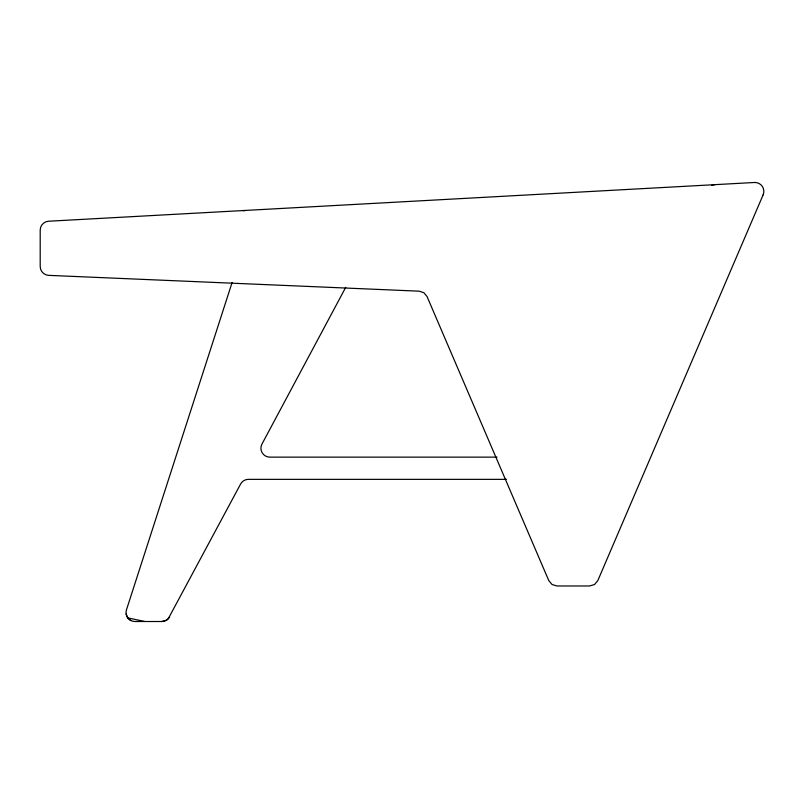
<?xml version="1.0" encoding="UTF-8"?>
<svg xmlns="http://www.w3.org/2000/svg" width="804" height="804" viewBox="0 0 804 804"><rect width="100%" height="100%" fill="white"/><g stroke="black" fill="none" stroke-linecap="round" stroke-linejoin="round"><path stroke-width="1.21" d="M232.095 282.516L126.449 609.894A8.884 8.884 0 0 0 134.911 621.512L161.805 621.512L166.368 620.246L168.267 618.718L240.597 484.048A8.884 8.884 0 0 1 248.436 479.355L506.46 479.355M345.73 287.34L261.963 444.069A8.884 8.884 0 0 0 269.802 457.134L497.013 457.134M126.138 614.025L127.725 617.854L144.911 621.512M127.725 617.854L130.881 620.547M169.634 616.809A8.884 8.884 0 0 1 161.805 621.512M242.617 210.578A8.884 8.884 0 0 1 244.768 210.718M711.831 185.412A8.884 8.884 0 0 1 714.967 184.659M763.127 194.859L597.814 580.588L594.538 584.508L589.654 585.975L556.941 585.975L552.057 584.508L548.78 580.588L427.045 296.555L423.929 292.746L419.266 291.179L48.702 275.36A8.884 8.884 0 0 1 40.2 266.486L40.2 230.095A8.884 8.884 0 0 1 48.602 221.231L754.474 182.488A8.884 8.884 0 0 1 763.127 194.859"/></g></svg>
